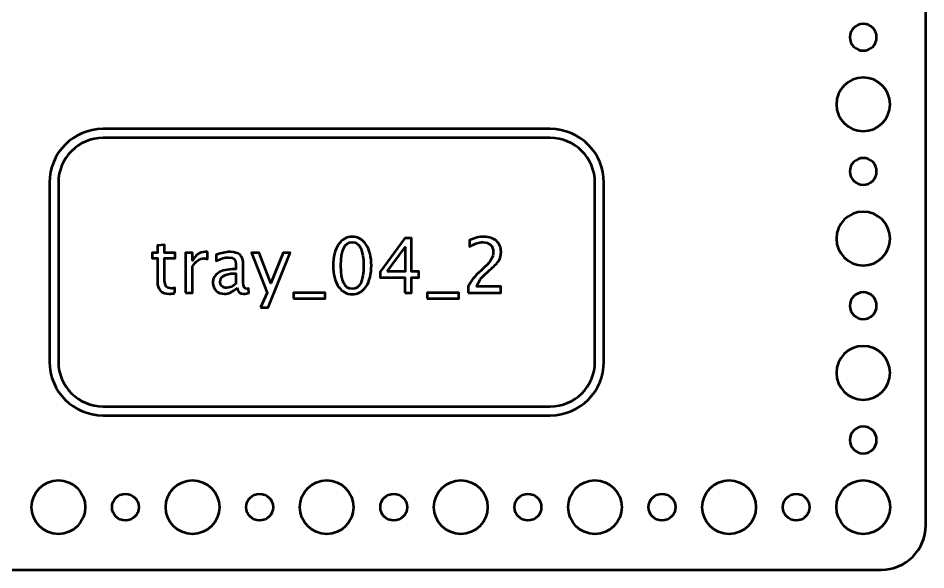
# Model space of a CAD drawing. Header units: centimetres. Extents: x -10.4 to 10.4, y -14.9 to 14.9.
# Drawn here: x 0.3 to 10.45, y -14.95 to -8.79 of the extents above; entities that cross this region are included whole.
import ezdxf

# ---------------------------------------------------------------- set-up
doc = ezdxf.new("R2010")
doc.units = ezdxf.units.CM
doc.header["$MEASUREMENT"] = 0
doc.layers.add('Layer 1', color=7, linetype='Continuous')

msp = doc.modelspace()

# ---------------------------------------------------------------- linework, layer by layer
at = {"layer": 'Layer 1', "lineweight": 53}
for centre, major_axis in [((0.75, -14.25), (0, 0.3)), ((2.25, -14.25), (0, 0.3)), ((3.75, -14.25), (0, 0.3)), ((5.25, -14.25), (0, 0.3)), ((6.75, -14.25), (0, 0.3)), ((8.25, -14.25), (0, 0.3)), ((9.75, -14.25), (0, 0.3)), ((1.5, -14.25), (0, 0.15)), ((3, -14.25), (0, 0.15)), ((4.5, -14.25), (0, 0.15)), ((6, -14.25), (0, 0.15)), ((7.5, -14.25), (0, 0.15)), ((9, -14.25), (0, 0.15))]:
    msp.add_ellipse(centre, major_axis=major_axis, ratio=1, dxfattribs=at)
for points, knots in [([(-10.45, -14.45), (-10.45, -14.45), (-10.45, 14.45), (-10.45, 14.45), (-10.45, 14.45), (-10.45, 14.72614), (-10.22614, 14.95), (-9.95, 14.95), (-9.95, 14.95), (-9.95, 14.95), (9.95, 14.95), (9.95, 14.95), (9.95, 14.95), (10.22614, 14.95), (10.45, 14.72614), (10.45, 14.45), (10.45, 14.45), (10.45, 14.45), (10.45, -14.45), (10.45, -14.45), (10.45, -14.45), (10.45, -14.72614), (10.22614, -14.95), (9.95, -14.95), (9.95, -14.95), (9.95, -14.95), (-9.95, -14.95), (-9.95, -14.95), (-9.95, -14.95), (-10.22614, -14.95), (-10.45, -14.72614), (-10.45, -14.45)], [0, 0, 0, 0, 0.11111111, 0.11111111, 0.11111111, 0.11111111, 0.22222222, 0.22222222, 0.22222222, 0.22222222, 0.33333333, 0.33333333, 0.33333333, 0.33333333, 0.44444444, 0.44444444, 0.44444444, 0.44444444, 0.55555556, 0.55555556, 0.55555556, 0.55555556, 0.66666667, 0.66666667, 0.66666667, 0.66666667, 0.77777778, 0.77777778, 0.77777778, 0.77777778, 1, 1, 1, 1]), ([(9.6, -9), (9.6, -8.91716), (9.66716, -8.85), (9.75, -8.85), (9.75, -8.85), (9.83284, -8.85), (9.9, -8.91716), (9.9, -9), (9.9, -9), (9.9, -9.08284), (9.83284, -9.15), (9.75, -9.15), (9.75, -9.15), (9.66716, -9.15), (9.6, -9.08284), (9.6, -9)], [0, 0, 0, 0, 0.2, 0.2, 0.2, 0.2, 0.4, 0.4, 0.4, 0.4, 0.6, 0.6, 0.6, 0.6, 1, 1, 1, 1]), ([(9.45, -9.75), (9.45, -9.58432), (9.58432, -9.45), (9.75, -9.45), (9.75, -9.45), (9.91568, -9.45), (10.05, -9.58432), (10.05, -9.75), (10.05, -9.75), (10.05, -9.91568), (9.91568, -10.05), (9.75, -10.05), (9.75, -10.05), (9.58432, -10.05), (9.45, -9.91568), (9.45, -9.75)], [0, 0, 0, 0, 0.2, 0.2, 0.2, 0.2, 0.4, 0.4, 0.4, 0.4, 0.6, 0.6, 0.6, 0.6, 1, 1, 1, 1]), ([(0.65, -12.625), (0.65, -12.625), (0.65, -10.625), (0.65, -10.625), (0.65, -10.625), (0.65, -10.29363), (0.91863, -10.025), (1.25, -10.025), (1.25, -10.025), (1.25, -10.025), (6.25, -10.025), (6.25, -10.025), (6.25, -10.025), (6.58137, -10.025), (6.85, -10.29363), (6.85, -10.625), (6.85, -10.625), (6.85, -10.625), (6.85, -12.625), (6.85, -12.625), (6.85, -12.625), (6.85, -12.95637), (6.58137, -13.225), (6.25, -13.225), (6.25, -13.225), (6.25, -13.225), (1.25, -13.225), (1.25, -13.225), (1.25, -13.225), (0.91863, -13.225), (0.65, -12.95637), (0.65, -12.625)], [0, 0, 0, 0, 0.11111111, 0.11111111, 0.11111111, 0.11111111, 0.22222222, 0.22222222, 0.22222222, 0.22222222, 0.33333333, 0.33333333, 0.33333333, 0.33333333, 0.44444444, 0.44444444, 0.44444444, 0.44444444, 0.55555556, 0.55555556, 0.55555556, 0.55555556, 0.66666667, 0.66666667, 0.66666667, 0.66666667, 0.77777778, 0.77777778, 0.77777778, 0.77777778, 1, 1, 1, 1]), ([(9.6, -10.5), (9.6, -10.41716), (9.66716, -10.35), (9.75, -10.35), (9.75, -10.35), (9.83284, -10.35), (9.9, -10.41716), (9.9, -10.5), (9.9, -10.5), (9.9, -10.58284), (9.83284, -10.65), (9.75, -10.65), (9.75, -10.65), (9.66716, -10.65), (9.6, -10.58284), (9.6, -10.5)], [0, 0, 0, 0, 0.2, 0.2, 0.2, 0.2, 0.4, 0.4, 0.4, 0.4, 0.6, 0.6, 0.6, 0.6, 1, 1, 1, 1]), ([(9.45, -11.25), (9.45, -11.08432), (9.58432, -10.95), (9.75, -10.95), (9.75, -10.95), (9.91568, -10.95), (10.05, -11.08432), (10.05, -11.25), (10.05, -11.25), (10.05, -11.41568), (9.91568, -11.55), (9.75, -11.55), (9.75, -11.55), (9.58432, -11.55), (9.45, -11.41568), (9.45, -11.25)], [0, 0, 0, 0, 0.2, 0.2, 0.2, 0.2, 0.4, 0.4, 0.4, 0.4, 0.6, 0.6, 0.6, 0.6, 1, 1, 1, 1]), ([(9.6, -12), (9.6, -11.91716), (9.66716, -11.85), (9.75, -11.85), (9.75, -11.85), (9.83284, -11.85), (9.9, -11.91716), (9.9, -12), (9.9, -12), (9.9, -12.08284), (9.83284, -12.15), (9.75, -12.15), (9.75, -12.15), (9.66716, -12.15), (9.6, -12.08284), (9.6, -12)], [0, 0, 0, 0, 0.2, 0.2, 0.2, 0.2, 0.4, 0.4, 0.4, 0.4, 0.6, 0.6, 0.6, 0.6, 1, 1, 1, 1]), ([(9.45, -12.75), (9.45, -12.58432), (9.58432, -12.45), (9.75, -12.45), (9.75, -12.45), (9.91568, -12.45), (10.05, -12.58432), (10.05, -12.75), (10.05, -12.75), (10.05, -12.91568), (9.91568, -13.05), (9.75, -13.05), (9.75, -13.05), (9.58432, -13.05), (9.45, -12.91568), (9.45, -12.75)], [0, 0, 0, 0, 0.2, 0.2, 0.2, 0.2, 0.4, 0.4, 0.4, 0.4, 0.6, 0.6, 0.6, 0.6, 1, 1, 1, 1]), ([(9.6, -13.5), (9.6, -13.41716), (9.66716, -13.35), (9.75, -13.35), (9.75, -13.35), (9.83284, -13.35), (9.9, -13.41716), (9.9, -13.5), (9.9, -13.5), (9.9, -13.58284), (9.83284, -13.65), (9.75, -13.65), (9.75, -13.65), (9.66716, -13.65), (9.6, -13.58284), (9.6, -13.5)], [0, 0, 0, 0, 0.2, 0.2, 0.2, 0.2, 0.4, 0.4, 0.4, 0.4, 0.6, 0.6, 0.6, 0.6, 1, 1, 1, 1])]:
    msp.add_open_spline(points, degree=3, knots=knots, dxfattribs=at)
at = {"layer": 'Layer 1', "color": 4, "lineweight": 53}
for points, knots in [([(0.75, -12.625), (0.75, -12.625), (0.75, -10.625), (0.75, -10.625), (0.75, -10.625), (0.75, -10.34886), (0.97386, -10.125), (1.25, -10.125), (1.25, -10.125), (1.25, -10.125), (6.25, -10.125), (6.25, -10.125), (6.25, -10.125), (6.52614, -10.125), (6.75, -10.34886), (6.75, -10.625), (6.75, -10.625), (6.75, -10.625), (6.75, -12.625), (6.75, -12.625), (6.75, -12.625), (6.75, -12.90114), (6.52614, -13.125), (6.25, -13.125), (6.25, -13.125), (6.25, -13.125), (1.25, -13.125), (1.25, -13.125), (1.25, -13.125), (0.97386, -13.125), (0.75, -12.90114), (0.75, -12.625)], [0, 0, 0, 0, 0.11111111, 0.11111111, 0.11111111, 0.11111111, 0.22222222, 0.22222222, 0.22222222, 0.22222222, 0.33333333, 0.33333333, 0.33333333, 0.33333333, 0.44444444, 0.44444444, 0.44444444, 0.44444444, 0.55555556, 0.55555556, 0.55555556, 0.55555556, 0.66666667, 0.66666667, 0.66666667, 0.66666667, 0.77777778, 0.77777778, 0.77777778, 0.77777778, 1, 1, 1, 1]), ([(4.03554, -11.87223), (3.97133, -11.87223), (3.91954, -11.84274), (3.88031, -11.78389), (3.88031, -11.78389), (3.84094, -11.72505), (3.82133, -11.64744), (3.82133, -11.55092), (3.82133, -11.55092), (3.82133, -11.4544), (3.84094, -11.37679), (3.88031, -11.31794), (3.88031, -11.31794), (3.91954, -11.2591), (3.97133, -11.22961), (4.03554, -11.22961), (4.03554, -11.22961), (4.10003, -11.22961), (4.15181, -11.25896), (4.19104, -11.31766), (4.19104, -11.31766), (4.23013, -11.37636), (4.24975, -11.45412), (4.24975, -11.55092), (4.24975, -11.55092), (4.24975, -11.64744), (4.23013, -11.72505), (4.19104, -11.78389), (4.19104, -11.78389), (4.15181, -11.84274), (4.10003, -11.87223), (4.03554, -11.87223)], [0, 0, 0, 0, 0.11111111, 0.11111111, 0.11111111, 0.11111111, 0.22222222, 0.22222222, 0.22222222, 0.22222222, 0.33333333, 0.33333333, 0.33333333, 0.33333333, 0.44444444, 0.44444444, 0.44444444, 0.44444444, 0.55555556, 0.55555556, 0.55555556, 0.55555556, 0.66666667, 0.66666667, 0.66666667, 0.66666667, 0.77777778, 0.77777778, 0.77777778, 0.77777778, 1, 1, 1, 1]), ([(4.62256, -11.85699), (4.62256, -11.85699), (4.62256, -11.68342), (4.62256, -11.68342), (4.62256, -11.68342), (4.62256, -11.68342), (4.34655, -11.68342), (4.34655, -11.68342), (4.34655, -11.68342), (4.34655, -11.68342), (4.34655, -11.62162), (4.34655, -11.62162), (4.34655, -11.62162), (4.34655, -11.62162), (4.62256, -11.24485), (4.62256, -11.24485), (4.62256, -11.24485), (4.62256, -11.24485), (4.69876, -11.24485), (4.69876, -11.24485), (4.69876, -11.24485), (4.69876, -11.24485), (4.69876, -11.61654), (4.69876, -11.61654), (4.69876, -11.61654), (4.69876, -11.61654), (4.78089, -11.61654), (4.78089, -11.61654), (4.78089, -11.61654), (4.78089, -11.61654), (4.78089, -11.68342), (4.78089, -11.68342), (4.78089, -11.68342), (4.78089, -11.68342), (4.69876, -11.68342), (4.69876, -11.68342), (4.69876, -11.68342), (4.69876, -11.68342), (4.69876, -11.85699), (4.69876, -11.85699), (4.69876, -11.85699), (4.69876, -11.85699), (4.62256, -11.85699), (4.62256, -11.85699)], [0, 0, 0, 0, 0.08333333, 0.08333333, 0.08333333, 0.08333333, 0.16666667, 0.16666667, 0.16666667, 0.16666667, 0.25, 0.25, 0.25, 0.25, 0.33333333, 0.33333333, 0.33333333, 0.33333333, 0.41666667, 0.41666667, 0.41666667, 0.41666667, 0.5, 0.5, 0.5, 0.5, 0.58333333, 0.58333333, 0.58333333, 0.58333333, 0.66666667, 0.66666667, 0.66666667, 0.66666667, 0.75, 0.75, 0.75, 0.75, 0.83333333, 0.83333333, 0.83333333, 0.83333333, 1, 1, 1, 1]), ([(5.33236, -11.85699), (5.33236, -11.85699), (5.33236, -11.78587), (5.33236, -11.78587), (5.33236, -11.78587), (5.35607, -11.73041), (5.40391, -11.66988), (5.47602, -11.60454), (5.47602, -11.60454), (5.47602, -11.60454), (5.52258, -11.56277), (5.52258, -11.56277), (5.52258, -11.56277), (5.58255, -11.5083), (5.61261, -11.4544), (5.61261, -11.40078), (5.61261, -11.40078), (5.61261, -11.36649), (5.60231, -11.33967), (5.58185, -11.32006), (5.58185, -11.32006), (5.56139, -11.30045), (5.53302, -11.29057), (5.49704, -11.29057), (5.49704, -11.29057), (5.45499, -11.29057), (5.40518, -11.30665), (5.3476, -11.33883), (5.3476, -11.33883), (5.3476, -11.33883), (5.3476, -11.26771), (5.3476, -11.26771), (5.3476, -11.26771), (5.40193, -11.24231), (5.45598, -11.22961), (5.50988, -11.22961), (5.50988, -11.22961), (5.56717, -11.22961), (5.61318, -11.24499), (5.64789, -11.27589), (5.64789, -11.27589), (5.68246, -11.3068), (5.69982, -11.34772), (5.69982, -11.3988), (5.69982, -11.3988), (5.69982, -11.43549), (5.69107, -11.46809), (5.67357, -11.49645), (5.67357, -11.49645), (5.65593, -11.52495), (5.62334, -11.55939), (5.5755, -11.60003), (5.5755, -11.60003), (5.5755, -11.60003), (5.54403, -11.62684), (5.54403, -11.62684), (5.54403, -11.62684), (5.47856, -11.68229), (5.44074, -11.73535), (5.43058, -11.78587), (5.43058, -11.78587), (5.43058, -11.78587), (5.69728, -11.78587), (5.69728, -11.78587), (5.69728, -11.78587), (5.69728, -11.78587), (5.69728, -11.85699), (5.69728, -11.85699), (5.69728, -11.85699), (5.69728, -11.85699), (5.33236, -11.85699), (5.33236, -11.85699)], [0, 0, 0, 0, 0.05263158, 0.05263158, 0.05263158, 0.05263158, 0.10526316, 0.10526316, 0.10526316, 0.10526316, 0.15789474, 0.15789474, 0.15789474, 0.15789474, 0.21052632, 0.21052632, 0.21052632, 0.21052632, 0.26315789, 0.26315789, 0.26315789, 0.26315789, 0.31578947, 0.31578947, 0.31578947, 0.31578947, 0.36842105, 0.36842105, 0.36842105, 0.36842105, 0.42105263, 0.42105263, 0.42105263, 0.42105263, 0.47368421, 0.47368421, 0.47368421, 0.47368421, 0.52631579, 0.52631579, 0.52631579, 0.52631579, 0.57894737, 0.57894737, 0.57894737, 0.57894737, 0.63157895, 0.63157895, 0.63157895, 0.63157895, 0.68421053, 0.68421053, 0.68421053, 0.68421053, 0.73684211, 0.73684211, 0.73684211, 0.73684211, 0.78947368, 0.78947368, 0.78947368, 0.78947368, 0.84210526, 0.84210526, 0.84210526, 0.84210526, 0.89473684, 0.89473684, 0.89473684, 0.89473684, 1, 1, 1, 1]), ([(2.05362, -11.85685), (2.0285, -11.86376), (2.00663, -11.86715), (1.98815, -11.86715), (1.98815, -11.86715), (1.94666, -11.86715), (1.91434, -11.8553), (1.8912, -11.83159), (1.8912, -11.83159), (1.86792, -11.80788), (1.85635, -11.775), (1.85635, -11.73281), (1.85635, -11.73281), (1.85635, -11.73281), (1.85635, -11.46922), (1.85635, -11.46922), (1.85635, -11.46922), (1.85635, -11.46922), (1.80018, -11.46922), (1.80018, -11.46922), (1.80018, -11.46922), (1.80018, -11.46922), (1.80018, -11.40825), (1.80018, -11.40825), (1.80018, -11.40825), (1.80018, -11.40825), (1.85635, -11.40825), (1.85635, -11.40825), (1.85635, -11.40825), (1.85635, -11.40825), (1.85635, -11.32712), (1.85635, -11.32712), (1.85635, -11.32712), (1.85635, -11.32712), (1.93763, -11.31935), (1.93763, -11.31935), (1.93763, -11.31935), (1.93763, -11.31935), (1.93763, -11.40825), (1.93763, -11.40825), (1.93763, -11.40825), (1.93763, -11.40825), (2.05531, -11.40825), (2.05531, -11.40825), (2.05531, -11.40825), (2.05531, -11.40825), (2.05531, -11.46922), (2.05531, -11.46922), (2.05531, -11.46922), (2.05531, -11.46922), (1.93763, -11.46922), (1.93763, -11.46922), (1.93763, -11.46922), (1.93763, -11.46922), (1.93763, -11.71814), (1.93763, -11.71814), (1.93763, -11.71814), (1.93763, -11.77684), (1.96317, -11.80619), (2.01411, -11.80619), (2.01411, -11.80619), (2.02498, -11.80619), (2.0381, -11.80436), (2.05362, -11.80083), (2.05362, -11.80083), (2.05362, -11.80083), (2.05362, -11.85685), (2.05362, -11.85685)], [0, 0, 0, 0, 0.05555556, 0.05555556, 0.05555556, 0.05555556, 0.11111111, 0.11111111, 0.11111111, 0.11111111, 0.16666667, 0.16666667, 0.16666667, 0.16666667, 0.22222222, 0.22222222, 0.22222222, 0.22222222, 0.27777778, 0.27777778, 0.27777778, 0.27777778, 0.33333333, 0.33333333, 0.33333333, 0.33333333, 0.38888889, 0.38888889, 0.38888889, 0.38888889, 0.44444444, 0.44444444, 0.44444444, 0.44444444, 0.5, 0.5, 0.5, 0.5, 0.55555556, 0.55555556, 0.55555556, 0.55555556, 0.61111111, 0.61111111, 0.61111111, 0.61111111, 0.66666667, 0.66666667, 0.66666667, 0.66666667, 0.72222222, 0.72222222, 0.72222222, 0.72222222, 0.77777778, 0.77777778, 0.77777778, 0.77777778, 0.83333333, 0.83333333, 0.83333333, 0.83333333, 0.88888889, 0.88888889, 0.88888889, 0.88888889, 1, 1, 1, 1]), ([(4.0354, -11.81127), (4.1202, -11.81127), (4.16254, -11.72449), (4.16254, -11.55092), (4.16254, -11.55092), (4.16254, -11.37735), (4.1202, -11.29057), (4.0354, -11.29057), (4.0354, -11.29057), (3.95087, -11.29057), (3.90854, -11.37735), (3.90854, -11.55092), (3.90854, -11.55092), (3.90854, -11.72449), (3.95087, -11.81127), (4.0354, -11.81127)], [0, 0, 0, 0, 0.2, 0.2, 0.2, 0.2, 0.4, 0.4, 0.4, 0.4, 0.6, 0.6, 0.6, 0.6, 1, 1, 1, 1]), ([(4.42684, -11.61654), (4.42684, -11.61654), (4.62764, -11.61654), (4.62764, -11.61654), (4.62764, -11.61654), (4.62764, -11.61654), (4.62764, -11.34532), (4.62764, -11.34532), (4.62764, -11.34532), (4.62764, -11.34532), (4.42684, -11.61654), (4.42684, -11.61654)], [0, 0, 0, 0, 0.25, 0.25, 0.25, 0.25, 0.5, 0.5, 0.5, 0.5, 1, 1, 1, 1]), ([(2.16961, -11.85699), (2.16961, -11.85699), (2.16961, -11.40825), (2.16961, -11.40825), (2.16961, -11.40825), (2.16961, -11.40825), (2.25089, -11.40825), (2.25089, -11.40825), (2.25089, -11.40825), (2.25089, -11.40825), (2.25089, -11.49306), (2.25089, -11.49306), (2.25089, -11.49306), (2.28321, -11.43027), (2.33005, -11.39894), (2.39158, -11.39894), (2.39158, -11.39894), (2.3999, -11.39894), (2.40865, -11.39965), (2.41768, -11.40106), (2.41768, -11.40106), (2.41768, -11.40106), (2.41768, -11.47712), (2.41768, -11.47712), (2.41768, -11.47712), (2.40357, -11.47246), (2.39116, -11.47006), (2.38043, -11.47006), (2.38043, -11.47006), (2.32878, -11.47006), (2.2856, -11.50054), (2.25089, -11.56164), (2.25089, -11.56164), (2.25089, -11.56164), (2.25089, -11.85699), (2.25089, -11.85699), (2.25089, -11.85699), (2.25089, -11.85699), (2.16961, -11.85699), (2.16961, -11.85699)], [0, 0, 0, 0, 0.09090909, 0.09090909, 0.09090909, 0.09090909, 0.18181818, 0.18181818, 0.18181818, 0.18181818, 0.27272727, 0.27272727, 0.27272727, 0.27272727, 0.36363636, 0.36363636, 0.36363636, 0.36363636, 0.45454545, 0.45454545, 0.45454545, 0.45454545, 0.54545455, 0.54545455, 0.54545455, 0.54545455, 0.63636364, 0.63636364, 0.63636364, 0.63636364, 0.72727273, 0.72727273, 0.72727273, 0.72727273, 0.81818182, 0.81818182, 0.81818182, 0.81818182, 1, 1, 1, 1]), ([(2.74732, -11.79984), (2.6985, -11.84471), (2.65151, -11.86715), (2.60635, -11.86715), (2.60635, -11.86715), (2.56924, -11.86715), (2.53834, -11.85558), (2.51392, -11.8323), (2.51392, -11.8323), (2.48937, -11.80901), (2.47709, -11.77966), (2.47709, -11.74424), (2.47709, -11.74424), (2.47709, -11.69528), (2.4977, -11.6576), (2.5389, -11.63135), (2.5389, -11.63135), (2.58011, -11.60511), (2.63923, -11.59198), (2.71628, -11.59198), (2.71628, -11.59198), (2.71628, -11.59198), (2.73533, -11.59198), (2.73533, -11.59198), (2.73533, -11.59198), (2.73533, -11.59198), (2.73533, -11.53794), (2.73533, -11.53794), (2.73533, -11.53794), (2.73533, -11.48587), (2.70823, -11.4599), (2.65391, -11.4599), (2.65391, -11.4599), (2.61186, -11.4599), (2.56585, -11.47317), (2.51604, -11.4997), (2.51604, -11.4997), (2.51604, -11.4997), (2.51604, -11.43281), (2.51604, -11.43281), (2.51604, -11.43281), (2.57079, -11.41023), (2.62244, -11.39894), (2.67084, -11.39894), (2.67084, -11.39894), (2.72065, -11.39894), (2.75748, -11.41023), (2.78105, -11.43295), (2.78105, -11.43295), (2.80475, -11.45567), (2.81661, -11.49066), (2.81661, -11.53794), (2.81661, -11.53794), (2.81661, -11.53794), (2.81661, -11.74071), (2.81661, -11.74071), (2.81661, -11.74071), (2.81661, -11.78714), (2.83086, -11.81042), (2.85951, -11.81042), (2.85951, -11.81042), (2.86303, -11.81042), (2.86826, -11.80986), (2.87517, -11.80873), (2.87517, -11.80873), (2.87517, -11.80873), (2.88096, -11.85389), (2.88096, -11.85389), (2.88096, -11.85389), (2.86247, -11.86278), (2.84215, -11.86715), (2.81985, -11.86715), (2.81985, -11.86715), (2.78189, -11.86715), (2.75776, -11.84471), (2.74732, -11.79984)], [0, 0, 0, 0, 0.05, 0.05, 0.05, 0.05, 0.1, 0.1, 0.1, 0.1, 0.15, 0.15, 0.15, 0.15, 0.2, 0.2, 0.2, 0.2, 0.25, 0.25, 0.25, 0.25, 0.3, 0.3, 0.3, 0.3, 0.35, 0.35, 0.35, 0.35, 0.4, 0.4, 0.4, 0.4, 0.45, 0.45, 0.45, 0.45, 0.5, 0.5, 0.5, 0.5, 0.55, 0.55, 0.55, 0.55, 0.6, 0.6, 0.6, 0.6, 0.65, 0.65, 0.65, 0.65, 0.7, 0.7, 0.7, 0.7, 0.75, 0.75, 0.75, 0.75, 0.8, 0.8, 0.8, 0.8, 0.85, 0.85, 0.85, 0.85, 0.9, 0.9, 0.9, 0.9, 1, 1, 1, 1]), ([(3.01007, -12.0204), (3.01007, -12.0204), (3.08288, -11.85755), (3.08288, -11.85755), (3.08288, -11.85755), (3.08288, -11.85755), (2.90903, -11.40825), (2.90903, -11.40825), (2.90903, -11.40825), (2.90903, -11.40825), (2.99624, -11.40825), (2.99624, -11.40825), (2.99624, -11.40825), (2.99624, -11.40825), (3.1255, -11.74805), (3.1255, -11.74805), (3.1255, -11.74805), (3.1255, -11.74805), (3.26336, -11.40825), (3.26336, -11.40825), (3.26336, -11.40825), (3.26336, -11.40825), (3.33999, -11.40825), (3.33999, -11.40825), (3.33999, -11.40825), (3.33999, -11.40825), (3.09474, -12.0204), (3.09474, -12.0204), (3.09474, -12.0204), (3.09474, -12.0204), (3.01007, -12.0204), (3.01007, -12.0204)], [0, 0, 0, 0, 0.11111111, 0.11111111, 0.11111111, 0.11111111, 0.22222222, 0.22222222, 0.22222222, 0.22222222, 0.33333333, 0.33333333, 0.33333333, 0.33333333, 0.44444444, 0.44444444, 0.44444444, 0.44444444, 0.55555556, 0.55555556, 0.55555556, 0.55555556, 0.66666667, 0.66666667, 0.66666667, 0.66666667, 0.77777778, 0.77777778, 0.77777778, 0.77777778, 1, 1, 1, 1]), ([(2.73533, -11.75553), (2.73533, -11.75553), (2.73533, -11.64024), (2.73533, -11.64024), (2.73533, -11.64024), (2.73533, -11.64024), (2.70922, -11.6394), (2.70922, -11.6394), (2.70922, -11.6394), (2.66407, -11.6394), (2.62766, -11.64772), (2.59986, -11.66437), (2.59986, -11.66437), (2.5722, -11.68116), (2.55837, -11.70332), (2.55837, -11.73098), (2.55837, -11.73098), (2.55837, -11.75031), (2.56529, -11.76668), (2.57898, -11.78008), (2.57898, -11.78008), (2.59281, -11.79349), (2.6096, -11.80026), (2.62949, -11.80026), (2.62949, -11.80026), (2.66336, -11.80026), (2.69864, -11.78531), (2.73533, -11.75553)], [0, 0, 0, 0, 0.125, 0.125, 0.125, 0.125, 0.25, 0.25, 0.25, 0.25, 0.375, 0.375, 0.375, 0.375, 0.5, 0.5, 0.5, 0.5, 0.625, 0.625, 0.625, 0.625, 0.75, 0.75, 0.75, 0.75, 1, 1, 1, 1]), ([(3.38021, -11.91795), (3.38021, -11.91795), (3.38021, -11.85699), (3.38021, -11.85699), (3.38021, -11.85699), (3.38021, -11.85699), (3.73242, -11.85699), (3.73242, -11.85699), (3.73242, -11.85699), (3.73242, -11.85699), (3.73242, -11.91795), (3.73242, -11.91795), (3.73242, -11.91795), (3.73242, -11.91795), (3.38021, -11.91795), (3.38021, -11.91795)], [0, 0, 0, 0, 0.2, 0.2, 0.2, 0.2, 0.4, 0.4, 0.4, 0.4, 0.6, 0.6, 0.6, 0.6, 1, 1, 1, 1]), ([(4.87431, -11.91795), (4.87431, -11.91795), (4.87431, -11.85699), (4.87431, -11.85699), (4.87431, -11.85699), (4.87431, -11.85699), (5.22652, -11.85699), (5.22652, -11.85699), (5.22652, -11.85699), (5.22652, -11.85699), (5.22652, -11.91795), (5.22652, -11.91795), (5.22652, -11.91795), (5.22652, -11.91795), (4.87431, -11.91795), (4.87431, -11.91795)], [0, 0, 0, 0, 0.2, 0.2, 0.2, 0.2, 0.4, 0.4, 0.4, 0.4, 0.6, 0.6, 0.6, 0.6, 1, 1, 1, 1])]:
    msp.add_open_spline(points, degree=3, knots=knots, dxfattribs=at)

doc.saveas('drawing.dxf')
